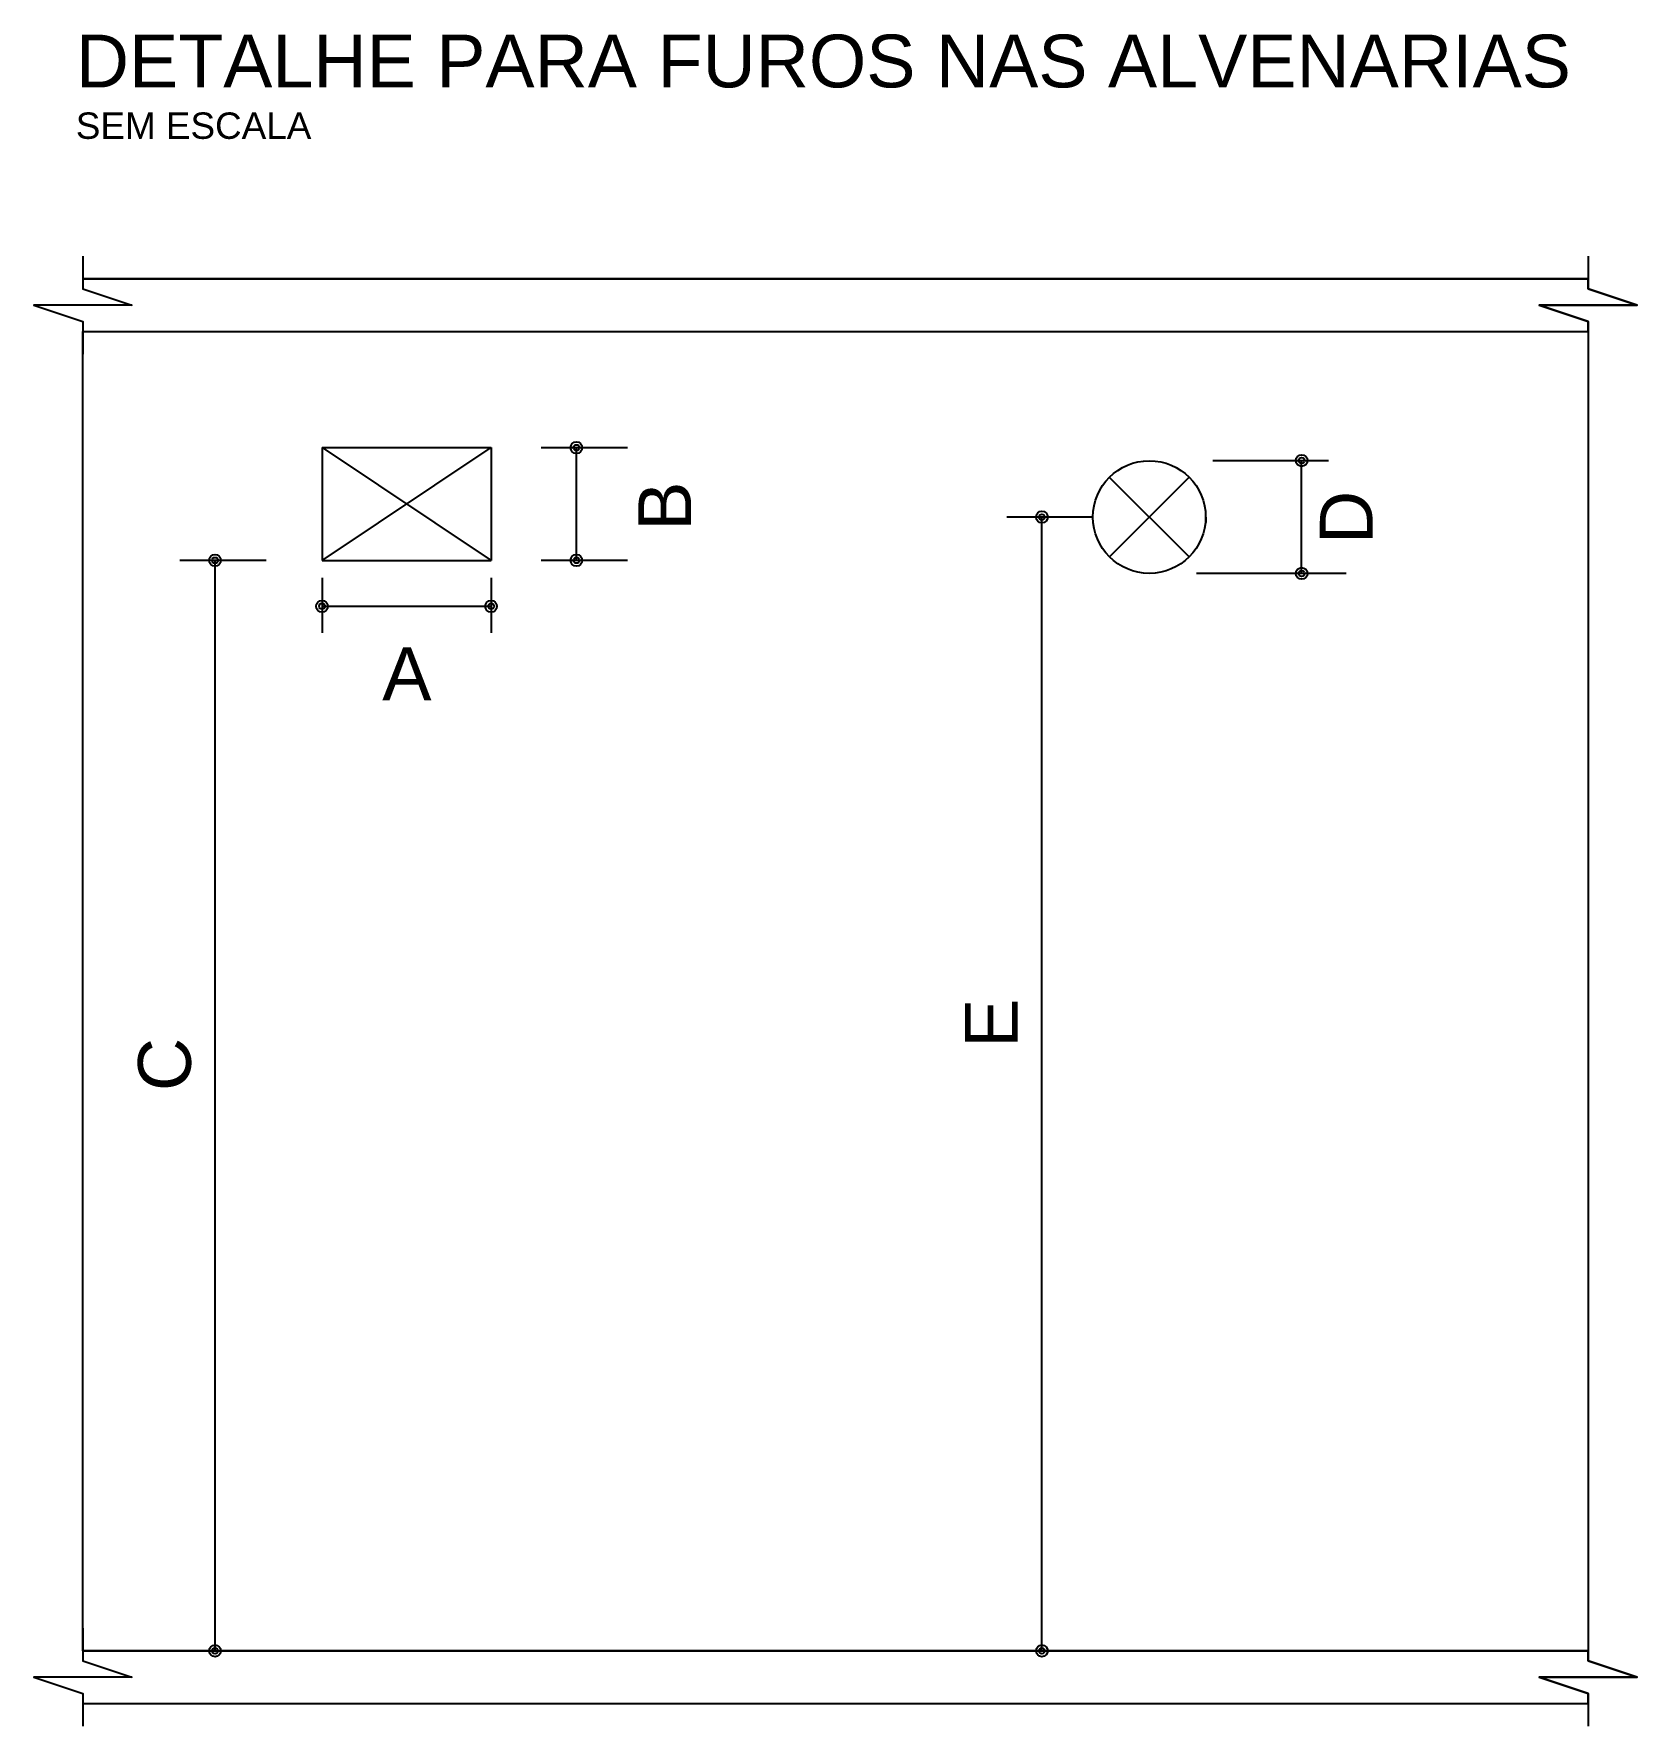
# Model space of a CAD drawing. Extents: x 0 to 119, y 0 to 84.
# Drawn here: x 60.6 to 72.75, y 38.87 to 51.7 of the extents above; entities that cross this region are included whole.
import ezdxf

# ---------------------------------------------------------------- set-up
doc = ezdxf.new("R2010")
doc.units = 0
doc.header["$MEASUREMENT"] = 0
doc.layers.add('3', color=7, linetype='CONTINUOUS')
doc.styles.add('TQS_ARIAL', font='arial.ttf')

msp = doc.modelspace()

# ---------------------------------------------------------------- linework, layer by layer
at = {"layer": '3', "color": 7, "linetype": 'Continuous'}
for p, q in [((60.972989, 49.841687), (72.383966, 49.841687)), ((60.972989, 49.441687), (72.383966, 49.441687)), ((60.972989, 39.441687), (60.972989, 49.441687)), ((72.383966, 49.441687), (72.383966, 39.441687)), ((62.786568, 48.561341), (64.067859, 48.561341)), ((62.786568, 48.561341), (62.786568, 47.707147)), ((62.786568, 47.707147), (64.067859, 48.561341)), ((62.786568, 48.561341), (64.067859, 47.707147)), ((64.067859, 48.561341), (64.067859, 47.707147)), ((64.448052, 48.561341), (65.102169, 48.561341)), ((64.714988, 47.707147), (64.714988, 48.561341)), ((69.539705, 48.463583), (70.416133, 48.463583)), ((70.211633, 47.607968), (70.211633, 48.463583)), ((69.359158, 48.33726), (68.755954, 47.734056)), ((69.358852, 47.73354), (68.756089, 48.336304)), ((68.630048, 48.035247), (67.975931, 48.035247)), ((68.242866, 39.441687), (68.242866, 48.035247)), ((69.484419, 48.035247), (69.484419, 47.993481)), ((62.362661, 47.707147), (61.708544, 47.707147)), ((61.975479, 39.441687), (61.975479, 47.707147)), ((62.786568, 47.707147), (64.067859, 47.707147)), ((65.102169, 47.707147), (64.448052, 47.707147)), ((70.549684, 47.607968), (69.414501, 47.607968)), ((62.786568, 47.574275), (62.786568, 47.157707)), ((64.067859, 47.574275), (64.067859, 47.157707)), ((62.786568, 47.358936), (64.067859, 47.358936)), ((60.972989, 39.441687), (72.383966, 39.441687)), ((62.362661, 39.441687), (61.708544, 39.441687)), ((68.630048, 39.441687), (67.975931, 39.441687)), ((60.972989, 39.041687), (72.383966, 39.041687))]:
    msp.add_line(p, q, dxfattribs=at)
for points in [[(60.972989, 50.012688), (60.972989, 49.765354), (61.34399, 49.641687), (60.601988, 49.641687), (60.972989, 49.51802), (60.972989, 49.270687)], [(72.383966, 50.012688), (72.383966, 49.765354), (72.754967, 49.641687), (72.012965, 49.641687), (72.383966, 49.51802), (72.383966, 49.270687)], [(60.972989, 49.841687), (60.972989, 49.765354), (61.34399, 49.641687), (60.601988, 49.641687), (60.972989, 49.51802), (60.972989, 49.441687), (72.383966, 49.441687), (72.383966, 49.51802), (72.012965, 49.641687), (72.754967, 49.641687), (72.383966, 49.765354), (72.383966, 49.841687), (60.972989, 49.841687)], [(60.972989, 39.612688), (60.972989, 39.365354), (61.34399, 39.241687), (60.601988, 39.241687), (60.972989, 39.11802), (60.972989, 38.870687)], [(72.383966, 39.612688), (72.383966, 39.365354), (72.754967, 39.241687), (72.012965, 39.241687), (72.383966, 39.11802), (72.383966, 38.870687)], [(60.972989, 39.441687), (60.972989, 39.365354), (61.34399, 39.241687), (60.601988, 39.241687), (60.972989, 39.11802), (60.972989, 39.041687), (72.383966, 39.041687), (72.383966, 39.11802), (72.012965, 39.241687), (72.754967, 39.241687), (72.383966, 39.365354), (72.383966, 39.441687), (60.972989, 39.441687)]]:
    msp.add_lwpolyline(points, dxfattribs=at)
for centre, radius in [((64.714988, 48.561341), 0.044445), ((64.714988, 48.561341), 0.022155), ((70.211633, 48.463583), 0.044445), ((69.057145, 48.035247), 0.427097), ((70.211633, 48.463583), 0.022155), ((68.242866, 48.035247), 0.044445), ((68.242866, 48.035247), 0.022155), ((61.975479, 47.707147), 0.044445), ((61.975479, 47.707147), 0.022155), ((64.714988, 47.707147), 0.044445), ((64.714988, 47.707147), 0.022155), ((70.211633, 47.607968), 0.044445), ((70.211633, 47.607968), 0.022155), ((62.786568, 47.358936), 0.044445), ((62.786568, 47.358936), 0.022155), ((64.067859, 47.358936), 0.044445), ((64.067859, 47.358936), 0.022155), ((61.975479, 39.441687), 0.044445), ((61.975479, 39.441687), 0.022155), ((68.242866, 39.441687), 0.044445), ((68.242866, 39.441687), 0.022155)]:
    msp.add_circle(centre, radius, dxfattribs=at)

# ---------------------------------------------------------------- texts
at = {"layer": '3', "color": 7, "linetype": 'Continuous', "style": 'TQS_ARIAL'}
for s, height, p in [('DETALHE PARA FUROS NAS ALVENARIAS', 0.4, (60.919947, 51.291898)), ('SEM ESCALA', 0.2, (60.919947, 50.901898)), ('A', 0.4, (63.243098, 46.647315))]:
    msp.add_text(s, height=height, dxfattribs=at).set_placement(p)
for s, p in [('B', (65.584113, 47.931792)), ('D', (70.749647, 47.830668)), ('E', (68.059407, 44.012219)), ('C', (61.79202, 43.68412))]:
    msp.add_text(s, height=0.4, rotation=90, dxfattribs=at).set_placement(p)

doc.saveas('drawing.dxf')
